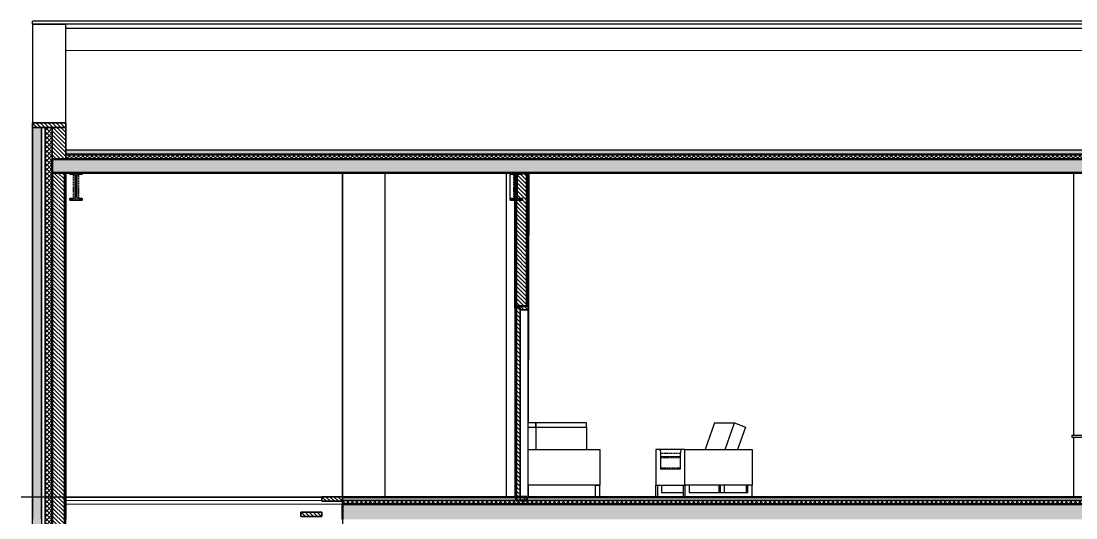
# Model space of a CAD drawing. Header units: millimetres. Extents: x 0 to 18896, y 0 to 22137.
# Drawn here: x 0 to 11812, y 16574 to 22137 of the extents above; entities that cross this region are included whole.
import ezdxf

# ---------------------------------------------------------------- set-up
doc = ezdxf.new("R2010")
doc.units = ezdxf.units.MM
doc.linetypes.add('DASHED', pattern=[19.05, 12.7, -6.35])
for name, color, linetype in [('Background_0', 7, 'Continuous'), ('Background_Back bricks', 7, 'Continuous'), ('Background_DOOR_FRAME', 253, 'Continuous'), ('Background_DOOR_PANEL', 255, 'Continuous'), ('Boundary_0', 7, 'Continuous'), ('Boundary_Air', 7, 'Continuous'), ('Boundary_Back bricks', 7, 'Continuous'), ('Boundary_Bitumen_ SBS Modified_ Asphalt', 7, 'Continuous'), ('Boundary_DOOR_FRAME', 253, 'Continuous'), ('Boundary_DOOR_PANEL', 255, 'Continuous'), ('Boundary_Floor_ Ceramic Tiles', 7, 'Continuous'), ('Boundary_Gravel', 7, 'Continuous'), ('Boundary_Gypsum Board', 54, 'Continuous'), ('Boundary_Insulation_ Extruded Polystyrene', 42, 'Continuous'), ('Boundary_Insulation_ Polyurethane Foam', 42, 'Continuous'), ('Boundary_Plaster_ Cement', 165, 'Continuous'), ('Boundary_Screed', 7, 'Continuous'), ('Fill_0', 7, 'Continuous'), ('Fill_Back bricks', 7, 'Continuous'), ('Fill_Bitumen_ SBS Modified_ Asphalt', 251, 'Continuous'), ('Fill_Concrete_ Beam and Pot Floor', 85, 'Continuous'), ('Fill_Concrete_ Reinforced', 85, 'Continuous'), ('Fill_DOOR_FRAME', 253, 'Continuous'), ('Fill_DOOR_PANEL', 255, 'Continuous'), ('Fill_Floor_ Ceramic Tiles', 251, 'Continuous'), ('Fill_Gravel', 251, 'Continuous'), ('Fill_Gypsum Board', 251, 'Continuous'), ('Fill_Insulation_ Extruded Polystyrene', 42, 'Continuous'), ('Fill_Insulation_ Polyurethane Foam', 42, 'Continuous'), ('Fill_Plaster_ Cement', 253, 'Continuous'), ('Fill_Screed', 251, 'Continuous'), ('Fill_Supporting Wall_ Brick', 11, 'Continuous')]:
    doc.layers.add(name, color=color, linetype=linetype)
for name, color, linetype, lineweight in [('Background_Air', 7, 'Continuous', 9), ('Background_Bitumen_ SBS Modified_ Asphalt', 7, 'Continuous', 9), ('Background_Concrete_ Beam and Pot Floor', 7, 'Continuous', 9), ('Background_Concrete_ Reinforced', 7, 'Continuous', 9), ('Background_Floor_ Ceramic Tiles', 7, 'Continuous', 9), ('Background_Gravel', 7, 'Continuous', 9), ('Background_Gypsum Board', 7, 'Continuous', 9), ('Background_Insulation_ Extruded Polystyrene', 7, 'Continuous', 9), ('Background_Insulation_ Polyurethane Foam', 7, 'Continuous', 9), ('Background_Plaster_ Cement', 7, 'Continuous', 9), ('Background_Screed', 7, 'Continuous', 9), ('Background_Supporting Wall_ Brick', 7, 'Continuous', 9), ('Boundary_Concrete_ Beam and Pot Floor', 99, 'Continuous', 50), ('Boundary_Concrete_ Reinforced', 99, 'Continuous', 50), ('Boundary_Supporting Wall_ Brick', 14, 'Continuous', 50)]:
    doc.layers.add(name, color=color, linetype=linetype, lineweight=lineweight)
for name, color, linetype, true_color in [('Background_DETAIL_OBJECTS', 7, 'Continuous', 0xdfdfdf), ('Boundary_DETAIL_OBJECTS', 7, 'Continuous', 0xdfdfdf), ('Fill_DETAIL_OBJECTS', 7, 'Continuous', 0xdfdfdf)]:
    doc.layers.add(name, color=color, linetype=linetype, true_color=true_color)
doc.layers.add('BIM_ROOM_LINES', color=7, linetype='Continuous', plot=False)
pattern_1 = [(45, (-21562.4, -14674.708), (-22.45064, 22.45064), [])]
pattern_2 = [(45, (-21562.4, -14674.71), (-25.144717, 25.144717), []), (135, (-21562.4, -14674.71), (-25.144717, -25.144717), [])]
pattern_3 = [(45, (-21562.4, -14674.71), (-67.35192, 67.35192), []), (45, (-21539.95, -14674.71), (-67.35192, 67.35192), []), (45, (-21517.5, -14674.71), (-67.35192, 67.35192), []), (45, (-21495.05, -14674.71), (-67.35192, 67.35192), [])]

# ---------------------------------------------------------------- blocks, each defined once
blk = doc.blocks.new('Section Plane (1)__section__MainBuilding.dwg__param__0%7Cnone', base_point=(21562, -14675))
at = {"layer": 'Fill_0', "extrusion": (-8.76684e-28, 8.46145e-30, -1)}
h = blk.add_hatch(dxfattribs=at)
h.set_pattern_fill('ANSI31', color=256, scale=10, style=0)
h.set_pattern_definition(pattern_1)
edge = h.paths.add_edge_path()
edge.add_line((-3519, 1665), (-3519, 1648))
edge.add_line((-3519, 1648), (-3380, 1648))
edge.add_line((-3380, 1648), (-3380, 1665))
edge.add_line((-3380, 1665), (-3421, 1665))
edge.add_spline(control_points=[(-3421, 1665), (-3441, 1665), (-3441, 1685)], knot_values=[0, 0, 0, 1.570796, 1.570796, 1.570796], weights=[1, 0.707107, 1], degree=2, periodic=0)
edge.add_line((-3441, 1685), (-3441, 1917))
edge.add_spline(control_points=[(-3441, 1917), (-3441, 1937), (-3421, 1937)], knot_values=[-1.570796, -1.570796, -1.570796, 0, 0, 0], weights=[1, 0.707107, 1], degree=2, periodic=0)
edge.add_line((-3421, 1937), (-3380, 1937))
edge.add_line((-3380, 1937), (-3380, 1954))
edge.add_line((-3380, 1954), (-3519, 1954))
edge.add_line((-3519, 1954), (-3519, 1937))
edge.add_line((-3519, 1937), (-3478, 1937))
edge.add_spline(control_points=[(-3478, 1937), (-3458, 1937), (-3458, 1917)], knot_values=[0, 0, 0, 1.570796, 1.570796, 1.570796], weights=[1, 0.707107, 1], degree=2, periodic=0)
edge.add_line((-3458, 1917), (-3458, 1685))
edge.add_spline(control_points=[(-3458, 1685), (-3458, 1665), (-3478, 1665)], knot_values=[-1.570796, -1.570796, -1.570796, 0, 0, 0], weights=[1, 0.707107, 1], degree=2, periodic=0)
edge.add_line((-3478, 1665), (-3519, 1665))
at = {"layer": 'Fill_0', "extrusion": (-5.76072e-28, 2.20734e-31, -1)}
h = blk.add_hatch(dxfattribs=at)
h.set_pattern_fill('ANSI31', color=256, scale=10, style=0)
h.set_pattern_definition(pattern_1)
edge = h.paths.add_edge_path()
edge.add_line((-8449, 1665), (-8449, 1648))
edge.add_line((-8449, 1648), (-8310, 1648))
edge.add_line((-8310, 1648), (-8310, 1665))
edge.add_line((-8310, 1665), (-8351, 1665))
edge.add_spline(control_points=[(-8351, 1665), (-8371, 1665), (-8371, 1685)], knot_values=[0, 0, 0, 1.570796, 1.570796, 1.570796], weights=[1, 0.707107, 1], degree=2, periodic=0)
edge.add_line((-8371, 1685), (-8371, 1917))
edge.add_spline(control_points=[(-8371, 1917), (-8371, 1937), (-8351, 1937)], knot_values=[-1.570796, -1.570796, -1.570796, 0, 0, 0], weights=[1, 0.707107, 1], degree=2, periodic=0)
edge.add_line((-8351, 1937), (-8310, 1937))
edge.add_line((-8310, 1937), (-8310, 1954))
edge.add_line((-8310, 1954), (-8449, 1954))
edge.add_line((-8449, 1954), (-8449, 1937))
edge.add_line((-8449, 1937), (-8408, 1937))
edge.add_spline(control_points=[(-8408, 1937), (-8388, 1937), (-8388, 1917)], knot_values=[0, 0, 0, 1.570796, 1.570796, 1.570796], weights=[1, 0.707107, 1], degree=2, periodic=0)
edge.add_line((-8388, 1917), (-8388, 1685))
edge.add_spline(control_points=[(-8388, 1685), (-8388, 1665), (-8408, 1665)], knot_values=[-1.570796, -1.570796, -1.570796, 0, 0, 0], weights=[1, 0.707107, 1], degree=2, periodic=0)
edge.add_line((-8408, 1665), (-8449, 1665))
at = {"layer": 'Fill_0', "extrusion": (0, 0, -1)}
h = blk.add_hatch(dxfattribs=at)
h.set_pattern_fill('ANSI31', color=256, scale=10, style=0)
h.set_pattern_definition(pattern_1)
h.paths.add_polyline_path([(-6434, -1725), (-6201, -1725), (-6201, -1675), (-6434, -1675)])
h = blk.add_hatch(dxfattribs=at)
h.set_pattern_fill('ANSI31', color=256, scale=10, style=0)
h.set_pattern_definition(pattern_1)
h.paths.add_polyline_path([(-6201, -1896), (-5968, -1896), (-5968, -1846), (-6201, -1846)])
at = {"layer": 'Fill_Back bricks', "extrusion": (1.24238e-14, -2.33145e-17, -1)}
h = blk.add_hatch(dxfattribs=at)
h.set_pattern_fill('ANSI36', color=256, scale=10, style=0)
h.set_pattern_definition([(45, (-21562.4, -14674.708), (16.83798, 61.73926), [79.375, -15.875, 0, -15.875])])
h.paths.add_polyline_path([(-3052, -14755), (-3052, -14925), (-2962, -14925), (-2962, 2462), (-3062, 2462), (-3062, -14755)])
at = {"layer": 'Fill_Bitumen_ SBS Modified_ Asphalt', "extrusion": (-1.38781e-43, 3.12431e-26, -1)}
blk.add_hatch(color=256, dxfattribs=at).paths.add_polyline_path([(-3334, 2161), (-21230, 2161), (-21230, 2156), (-3334, 2156)])
at = {"layer": 'Fill_Concrete_ Beam and Pot Floor', "extrusion": (2.75822e-32, -3.27268e-29, -1)}
h = blk.add_hatch(dxfattribs=at)
h.set_pattern_fill('CONCRETE2', color=256, scale=10, angle=15, style=0)
h.set_pattern_definition([(65, (-21562.4, -14674.71), (-66.7929, 140.34015), [15.24, -167.64]), (10, (-21562.4, -14674.71), (77.2884, 165.7456), [12.192, -134.112]), (115.45144, (-21550.4, -14672.59), (-144.0813, -25.4054), [12.952, -142.4721]), (61.1842, (-21572.92, -14635.45), (-85.958, 216.711), [22.86, -251.46]), (6.1842, (-21572.92, -14635.45), (132.221, 240.352), [18.288, -201.168]), (111.6356, (-21554.74, -14633.48), (-218.179, -23.641), [19.428, -213.7081]), (36, (-21550.66, -14640.01), (9.6199, 155.1261), [15.24, -167.64]), (341, (-21550.66, -14640.01), (147.953, 107.4942), [12.192, -134.112]), (86.45144, (-21539.13, -14643.98), (-138.33315, 47.6319), [12.952, -142.4721]), (52.5, (-21562.4, -14674.71), (-15.12087, 65.97863), [0, -132.4864, 0, -136.144, 0, -134.62]), (22.5, (-21562.4, -14674.71), (30.89136, 91.24896), [0, -77.6224, 0, -129.4384, 0, -51.308]), (342.5, (-21606.17, -14686.436), (105.96281, 23.64782), [0, -50.8, 0, -158.496, 0, -210.312]), (332.5, (-21625.8, -14691.7), (109.2008, 50.31916), [0, -66.04, 0, -105.2576, 0, -149.352])])
h.paths.add_polyline_path([(-21382, 1955), (-3182, 1955), (-3182, 2106), (-3334, 2106), (-21230, 2106), (-21382, 2106)])
at = {"layer": 'Fill_Concrete_ Reinforced', "extrusion": (4.08328e-31, -1.88221e-28, -1)}
h = blk.add_hatch(dxfattribs=at)
h.set_pattern_fill('CONCRETE1', color=256, scale=10, angle=15, style=0)
h.set_pattern_definition([(15, (-21562.4, -14674.7), (143.684, 248.8682), [25.4, -177.8]), (105, (-21562.4, -14674.7), (-248.8682, 143.684), [25.4, -177.8]), (150, (-21537.87, -14668.13), (-196.2761, -52.592), [35.921, -251.4472]), (15, (-21567.45, -14557.73), (143.684, 248.8682), [25.4, -177.8]), (60, (-21551.9, -14566.71), (-52.592, 196.2761), [17.9605, -269.4077]), (150, (-21551.9, -14566.71), (-196.2761, -52.592), [17.9605, -269.4077]), (15, (-21507, -14488.94), (143.684, 248.8682), [35.921, -167.279]), (60, (-21507, -14488.94), (-52.592, 196.2761), [25.4, -261.9682]), (150, (-21472.3, -14479.64), (-196.2761, -52.592), [25.4, -261.9682]), (105, (-21440.6, -14589.48), (-248.8682, 143.684), [25.4, -177.8]), (60, (-21440.61, -14589.48), (-52.592, 196.2761), [17.9605, -269.4077]), (150, (-21431.63, -14573.93), (-196.2761, -52.592), [17.9605, -269.4077]), (15, (-21551.01, -14619.07), (143.684, 248.8682), [12.7, -170.18]), (15, (-21416.95, -14530.55), (143.684, 248.8682), [12.7, -170.18]), (105, (-21484.86, -14522.45), (-248.8682, 143.684), [12.7, -170.18]), (150, (-21430.75, -14626.28), (-196.2761, -52.592), [17.9605, -269.4077]), (150, (-21552.77, -14514.35), (-196.2761, -52.592), [17.9605, -269.4077]), (60, (-21487.65, -14585.65), (-52.592, 196.2761), [17.9605, -269.4077]), (105, (-21501.5, -14632.1), (-248.8682, 143.684), [3.175, -200.025]), (105, (-21514.5, -14546.83), (-248.8682, 143.684), [3.175, -200.025]), (105, (-21431.53, -14488.44), (-248.8682, 143.684), [3.175, -200.025]), (105, (-21400.52, -14591.89), (-248.8682, 143.684), [3.175, -200.025])])
h.paths.add_polyline_path([(-21382, -1925), (-6434, -1925), (-6434, -1755), (-21242, -1755), (-21382, -1755)])
at = {"layer": 'Fill_DETAIL_OBJECTS', "extrusion": (-1.75643e-29, 2.41981e-27, -1)}
h = blk.add_hatch(dxfattribs=at)
h.set_pattern_fill('ANSI31', color=256, scale=10, style=0)
h.set_pattern_definition(pattern_1)
h.paths.add_polyline_path([(-2962, 2513), (-3334, 2513), (-3334, 2462), (-2962, 2462)])
at = {"layer": 'Fill_DETAIL_OBJECTS', "extrusion": (-4.37512e-29, 5.40788e-30, -1)}
h = blk.add_hatch(dxfattribs=at)
h.set_pattern_fill('ANSI31', color=256, scale=10, style=0)
h.set_pattern_definition(pattern_1)
h.paths.add_polyline_path([(-3334, 2106), (-3182, 2106), (-3182, 2462), (-3334, 2462)])
at = {"layer": 'Fill_DOOR_FRAME', "extrusion": (-8.76812e-28, -1.26865e-26, -1)}
h = blk.add_hatch(dxfattribs=at)
h.set_pattern_fill('ANSI31', color=256, scale=10, style=0)
h.set_pattern_definition(pattern_1)
h.paths.add_polyline_path([(-8422, 440), (-8362, 440), (-8362, 460), (-8512, 460), (-8512, 420), (-8422, 420)])
at = {"layer": 'Fill_DOOR_PANEL', "extrusion": (-7.49308e-47, 5.51995e-32, -1)}
h = blk.add_hatch(dxfattribs=at)
h.set_pattern_fill('ANSI31', color=256, scale=10, style=0)
h.set_pattern_definition(pattern_1)
h.paths.add_polyline_path([(-8422, -1675), (-8382, -1675), (-8382, 440), (-8422, 440)])
at = {"layer": 'Fill_Floor_ Ceramic Tiles', "extrusion": (-3.37819e-32, -4.48506e-26, -1)}
h = blk.add_hatch(dxfattribs=at)
h.set_pattern_fill('_USER', color=256, scale=30, angle=90, style=0, pattern_type=0)
h.set_pattern_definition([(90, (-21562.4, -14674.708), (-30, -1e-13), [])])
h.paths.add_polyline_path([(-6434, -1675), (-21242, -1675), (-21242, -1683), (-6434, -1683)])
at = {"layer": 'Fill_Gravel', "extrusion": (1.12379e-45, -1.53152e-29, -1)}
h = blk.add_hatch(dxfattribs=at)
h.set_pattern_fill('GRAVEL1', color=256, scale=5, angle=15, style=0)
h.set_pattern_definition([(243.012788, (-21523.102, -14571.0036), (-485.8231684, -968.7496318), [12.10826, -1198.7179]), (199.96974, (-21528.5963, -14581.7933), (1019.90617833, 366.4578931), [20.7781, -2057.03323]), (147.4551956, (-21548.1251, -14588.8895), (3597.146371785, -2297.267502915), [14.65815, -5718.56084]), (84.5074052, (-21560.4815, -14581.0041), (836.005049055, 8702.91879532), [7.6695, -9504.27038]), (21.009006, (-21559.7474, -14573.37), (-846.0395296, -319.870465), [17.204, -1702.2436]), (0.96376, (-21543.687, -14567.202), (86.933324, 23.293714), [18.5647, -352.5148]), (296.1888, (-21525.125, -14566.8897), (-3481.125923316, 7080.27275647), [4.58454, -8344.098]), (282.273689, (-21576.2057, -14619.7074), (23.29371406, -86.9333244), [18.92142, -1873.22023]), (307.9321, (-21572.1834, -14638.1964), (-1138.04716205, 1465.3834505), [18.56926, -2522.2377]), (12.273689, (-21560.7683, -14652.8427), (86.9333244, 23.29371406), [18.88605, -1873.2556]), (52.746805, (-21542.314, -14648.8279), (-1516.53999705, -1990.32822353), [25.0561, -3503.35715]), (87.1597957, (-21527.1465, -14628.884), (130.175925636, 2643.77650878), [23.5493, -8201.97805]), (136.373005, (-21525.9797, -14605.3636), (1752.82196449, -1673.35446359), [19.02385, -4302.85074]), (190.23636, (-21539.75, -14592.238), (-86.9333244, -23.293714), [21.69808, -1062.04544]), (237.43623, (-21561.1282, -14596.0985), (1510.29846517, 2361.35523505), [28.01276, -4240.1133]), (218.19859, (-21525.46, -14586.543), (388.0791937, 290.335219), [6.8542, -678.56538]), (306.974508, (-21530.8466, -14590.782), (-290.33521903, 388.07919371), [9.68867, -5522.2007]), (45.8720834, (-21525.0192, -14598.5223), (-6351.926088764, -6547.085990186), [15.73557, -9631.0722]), (176.56505, (-21514.063, -14587.228), (-86.933324, -23.293714), [11.41742, -273.18757]), (318.5180086, (-21522.9434, -14606.3676), (-5983.467734318, 5291.674014183), [12.9468, -8299.27312]), (8.157227, (-21513.244, -14614.9434), (1524.45394234, 222.1264903), [22.71258, -2243.42952]), (75.945396, (-21490.761, -14611.721), (40.3458962, 197.1603628), [9.26607, -917.34065]), (105, (-21488.51, -14602.73), (-86.93332, -23.2937), [5.4, -84.6]), (153.814075, (-21489.909, -14597.516), (-748.295555, 358.5439478), [9.56713, -947.146]), (186.469234, (-21498.494, -14593.294), (-631.8269846, -76.12267405), [18.20137, -1801.93598]), (240, (-21516.58, -14595.345), (23.29371, -86.93332), [12.72792, -114.5513]), (135.323607, (-21522.8309, -14651.9931), (888.05783927, -880.14389398), [12.49852, -5513.5308]), (63.012788, (-21531.7184, -14643.2054), (485.8231684, 968.7496318), [24.2319, -1186.59426]), (15, (-21520.72, -14621.61), (-23.2937, 86.93332), [23.4, -66.6]), (340.348684, (-21498.1195, -14615.5558), (5666.49397438, -2022.31205265), [14.22656, -7425.35004]), (269.054604, (-21484.722, -14620.34), (6.241532, -371.0270115), [13.1157, -642.0942]), (222.645975, (-21484.938, -14633.454), (150.5729347, 133.5207525), [21.33586, -2112.25266]), (190.426079, (-21500.6316, -14647.9083), (-1153.4269308, -215.8849584), [22.5719, -2234.61663]), (81.885792, (-21494.592, -14656.5393), (1034.83782527, 7265.398177346), [13.69115, -8010.45366]), (32.354025, (-21492.6595, -14642.985), (-1036.9583605, -650.5515802), [15.1133, -1493.56163]), (354.443955, (-21479.892, -14634.897), (284.093687, -17.052182), [15.3792, -753.58113]), (309.863697, (-21464.5855, -14636.3863), (-824.41822897, 990.3709324), [12.85183, -4054.11264]), (265.3879063, (-21456.348, -14646.251), (-559.825307193, -6951.76924426), [13.4178, -8298.8021]), (211.38954, (-21457.427, -14659.6254), (561.9458424, 336.9226471), [15.94804, -1578.85602]), (178.61046, (-21471.041, -14667.932), (-655.1206987, 10.8106503), [15.9742, -1578.82986]), (128.114208, (-21487.0104, -14667.5446), (4528.894934155, -5774.600477556), [13.69173, -8010.45308])])
h.paths.add_polyline_path([(-3334, 2211), (-21230, 2211), (-21230, 2161), (-3334, 2161)])
at = {"layer": 'Fill_Gypsum Board', "extrusion": (-2.31913e-46, -1.23008e-31, -1)}
h = blk.add_hatch(dxfattribs=at)
h.set_pattern_fill('ANSI34', color=256, scale=5, style=0)
h.set_pattern_definition(pattern_3)
h.paths.add_polyline_path([(-3334, 1955), (-3334, -1925), (-3322, -1925), (-3322, 1955)])
at = {"layer": 'Fill_Insulation_ Extruded Polystyrene', "extrusion": (-3.37819e-32, -3.28422e-27, -1)}
h = blk.add_hatch(dxfattribs=at)
h.set_pattern_fill('INSULATION', color=256, scale=10, style=0)
h.set_pattern_definition(pattern_2)
h.paths.add_polyline_path([(-6434, -1715), (-21242, -1715), (-21242, -1755), (-6434, -1755)])
at = {"layer": 'Fill_Insulation_ Polyurethane Foam', "extrusion": (-9.05406e-46, -5.3359e-31, -1)}
h = blk.add_hatch(dxfattribs=at)
h.set_pattern_fill('INSULATION', color=256, scale=10, style=0)
h.set_pattern_definition(pattern_2)
h.paths.add_polyline_path([(-3102, -14755), (-3102, 2462), (-3182, 2462), (-3182, -14755)])
at = {"layer": 'Fill_Insulation_ Polyurethane Foam', "extrusion": (1.23357e-32, -4.3189e-28, -1)}
h = blk.add_hatch(dxfattribs=at)
h.set_pattern_fill('INSULATION', color=256, scale=10, style=0)
h.set_pattern_definition(pattern_2)
h.paths.add_polyline_path([(-3334, 2156), (-21230, 2156), (-21230, 2106), (-3334, 2106)])
at = {"layer": 'Fill_Plaster_ Cement', "extrusion": (1.95934e-43, 4.63947e-30, -1)}
h = blk.add_hatch(dxfattribs=at)
h.set_pattern_fill('ANSI34', color=256, scale=5, style=0)
h.set_pattern_definition(pattern_3)
h.paths.add_polyline_path([(-8362, 460), (-8362, 1955), (-8377, 1955), (-8377, 460)])
at = {"layer": 'Fill_Plaster_ Cement', "extrusion": (-5.7314e-44, 1.10464e-30, -1)}
h = blk.add_hatch(dxfattribs=at)
h.set_pattern_fill('ANSI34', color=256, scale=5, style=0)
h.set_pattern_definition(pattern_3)
h.paths.add_polyline_path([(-8512, 1955), (-8512, 460), (-8497, 460), (-8497, 1955)])
at = {"layer": 'Fill_Screed', "extrusion": (-3.37819e-32, -2.71274e-27, -1)}
h = blk.add_hatch(dxfattribs=at)
h.set_pattern_fill('SCREED', color=256, scale=10, angle=15, style=0)
h.set_pattern_definition([(15, (-21562.4, -14674.71), (457.8203, 254.15265), [-63.5, 0, -190.5, 0]), (15, (-21564.04, -14668.57), (457.8203, 254.15265), [-25.4, 0, -88.9, 0, -45.72, 0, -190.5, 0]), (15, (-21565.69, -14662.44), (457.8203, 254.15265), [-12.7, 0, -63.5, 0, -63.5, 0, -139.7, 0, -45.72, 0]), (15, (-21567.33, -14656.31), (457.8203, 254.15265), [-45.72, 0, -203.2, 0]), (15, (-21568.97, -14650.17), (457.8203, 254.15265), [-152.4, 0, -152.4, 0]), (15, (-21570.62, -14644.04), (457.8203, 254.15265), [-215.9, 0]), (15, (-21572.26, -14637.91), (457.8203, 254.15265), [-63.5, 0, -279.4, 0]), (15, (-21573.9, -14631.77), (457.8203, 254.15265), [-88.9, 0, -50.8, 0]), (15, (-21575.55, -14625.64), (457.8203, 254.15265), [-127, 0]), (15, (-21578.84, -14613.37), (457.8203, 254.15265), [-17.78, 0, -190.5, 0, -114.3, 0]), (15, (-21580.48, -14607.24), (457.8203, 254.15265), [-25.4, 0, -2.54, 0, -63.5, 0]), (15, (-21582.12, -14601.1), (457.8203, 254.15265), [-12.7, 0, -165.1, 0, -190.5, 0]), (15, (-21583.77, -14594.97), (457.8203, 254.15265), [-127, 0]), (15, (-21585.41, -14588.84), (457.8203, 254.15265), [-63.5, 0, -266.7, 0]), (15, (-21588.7, -14576.57), (457.8203, 254.15265), [-304.8, 0]), (15, (-21590.34, -14570.44), (457.8203, 254.15265), [-63.5, 0, -5.08, 0, -88.9, 0]), (15, (-21591.98, -14564.3), (457.8203, 254.15265), [-17.78, 0, -127, 0, -50.8, 0, -88.9, 0, -101.6, 0]), (15, (-21593.63, -14558.17), (457.8203, 254.15265), [-38.1, 0, -50.8, 0, -127, 0, -5.08, 0, -63.5, 0]), (15, (-21595.27, -14552.04), (457.8203, 254.15265), [-127, 0])])
h.paths.add_polyline_path([(-6434, -1683), (-21242, -1683), (-21242, -1715), (-6434, -1715)])
at = {"layer": 'Fill_Supporting Wall_ Brick', "extrusion": (-4.139e-46, -5.3359e-31, -1)}
h = blk.add_hatch(dxfattribs=at)
h.set_pattern_fill('ANSI31', color=256, scale=10, style=0)
h.set_pattern_definition(pattern_1)
h.paths.add_polyline_path([(-3182, -14755), (-3182, 1955), (-3322, 1955), (-3322, -14755)])
at = {"layer": 'Fill_Supporting Wall_ Brick', "extrusion": (0, 0, -1)}
h = blk.add_hatch(dxfattribs=at)
h.set_pattern_fill('ANSI31', color=256, scale=10, style=0)
h.set_pattern_definition(pattern_1)
h.paths.add_polyline_path([(-8497, 1955), (-8497, 460), (-8377, 460), (-8377, 1955)])
at = {"layer": 'Fill_Supporting Wall_ Brick', "extrusion": (7.20118e-43, 1.15744e-28, -1)}
h = blk.add_hatch(dxfattribs=at)
h.set_pattern_fill('ANSI31', color=256, scale=10, style=0)
h.set_pattern_definition(pattern_1)
h.paths.add_polyline_path([(-8497, -1675), (-8497, -1715), (-8377, -1715), (-8377, -1675)])
at = {"linetype": 'DASHED'}
for p, q in [((3421, 1665), (3421, 1937)), ((3478, 1937), (3478, 1665)), ((8351, 1665), (8351, 1937)), ((9994, -1185), (10216, -1185)), ((9997, -1235), (9998, -1235)), ((9998, -1355), (9998, -1235)), ((9998, -1235), (10213, -1235)), ((10213, -1235), (10216, -1235)), ((10213, -1235), (10213, -1355)), ((9998, -1355), (9997, -1355)), ((10213, -1355), (9998, -1355)), ((10216, -1355), (10213, -1355))]:
    blk.add_line(p, q, dxfattribs=at)
blk.add_line((2834, -1675), (21730, -1675))
blk.add_line((2834, -1675), (21730, -1675))
at = {"linetype": 'DASHED', "extrusion": (0, 0, -1)}
for centre, start_param, end_param in [((10007, -1235), 4.712389, 5.497787), ((10007, -1235), 5.497787, 6.283185), ((10007, -1355), 3.926991, 4.712389), ((10007, -1355), 3.141593, 3.926991)]:
    blk.add_ellipse(centre, major_axis=(0, 10), ratio=0.939693, start_param=start_param, end_param=end_param, dxfattribs=at)
at = {"linetype": 'DASHED'}
for centre, major_axis, start_param, end_param in [((10222, -1235), (0, 10), 0.785398, 1.570796), ((10222, -1235), (0, 10), 0.689342, 0.785398), ((10222, -1355), (0, -10), 4.712389, 5.497787), ((10222, -1355), (0, -10), 5.497787, 5.593843)]:
    blk.add_ellipse(centre, major_axis=major_axis, ratio=0.939693, start_param=start_param, end_param=end_param, dxfattribs=at)
at = {"layer": 'Background_0'}
for p, q in [((3380, 1955), (3380, 1954)), ((3519, 1954), (3380, 1954)), ((3380, 1954), (3380, 1937)), ((3380, 1937), (3421, 1937)), ((3441, 1917), (3441, 1685)), ((3458, 1685), (3458, 1917)), ((3478, 1937), (3519, 1937)), ((3519, 1955), (3519, 1954)), ((3519, 1937), (3519, 1954)), ((8264, 1955), (8264, -1675)), ((8310, 1955), (8310, 1954)), ((8449, 1954), (8310, 1954)), ((8310, 1954), (8310, 1937)), ((8310, 1937), (8351, 1937)), ((8310, 1665), (8310, 1937)), ((8371, 1917), (8371, 1685)), ((8388, 1685), (8388, 1917)), ((8408, 1937), (8449, 1937)), ((8449, 1937), (8449, 1954)), ((8519, 1955), (8514, -847)), ((14623, -985), (14623, 1955)), ((3421, 1665), (3380, 1665)), ((3380, 1665), (3380, 1648)), ((3519, 1665), (3478, 1665)), ((3519, 1648), (3519, 1665)), ((8351, 1665), (8310, 1665)), ((8310, 1665), (8310, 1648)), ((8449, 1665), (8408, 1665)), ((8449, 1648), (8449, 1665)), ((3380, 1648), (3519, 1648)), ((8310, 1648), (8449, 1648)), ((8599, -847), (8512, -847)), ((8512, -896), (8599, -896)), ((8599, -847), (8599, -896)), ((9166, -847), (8599, -847)), ((8599, -896), (8599, -847)), ((8599, -896), (8599, -1145)), ((8599, -896), (9166, -896)), ((8599, -896), (8599, -1145)), ((9166, -896), (9166, -847)), ((9166, -896), (9166, -1145)), ((10599, -847), (10495, -1145)), ((10599, -847), (10822, -847)), ((10717, -1145), (10822, -847)), ((10822, -847), (10945, -896)), ((10945, -896), (10858, -1145)), ((14602, -985), (14799, -985)), ((14602, -985), (14602, -1005)), ((14602, -1005), (14786, -1005)), ((14623, -1675), (14623, -1005)), ((8512, -1145), (9316, -1145)), ((9316, -1145), (9316, -1545)), ((9980, -1145), (9943, -1145)), ((9943, -1145), (9943, -1545)), ((10230, -1145), (9980, -1145)), ((10268, -1145), (10230, -1145)), ((10268, -1145), (11019, -1145)), ((10268, -1545), (10268, -1145)), ((11019, -1145), (11019, -1545)), ((9994, -1185), (9994, -1365)), ((9997, -1355), (9997, -1235)), ((10216, -1225), (10007, -1225)), ((10216, -1185), (10216, -1365)), ((10216, -1365), (9994, -1365)), ((9316, -1545), (8512, -1545)), ((8513, -1545), (8513, -1675)), ((9266, -1675), (9266, -1545)), ((9266, -1545), (9316, -1545)), ((9316, -1675), (9316, -1545)), ((9943, -1545), (10268, -1545)), ((9943, -1545), (9960, -1545)), ((9943, -1675), (9943, -1545)), ((9960, -1545), (9960, -1675)), ((10007, -1545), (10007, -1625)), ((10007, -1625), (10251, -1625)), ((10251, -1545), (10268, -1545)), ((10251, -1675), (10251, -1545)), ((11019, -1545), (10268, -1545)), ((10268, -1545), (10268, -1675)), ((10315, -1545), (10268, -1545)), ((10315, -1545), (10315, -1625)), ((10315, -1625), (10973, -1625)), ((10648, -1545), (10648, -1625)), ((10665, -1625), (10665, -1545)), ((10712, -1625), (10712, -1545)), ((10955, -1545), (10955, -1625)), ((10973, -1625), (10973, -1545)), ((11019, -1545), (10973, -1545)), ((11019, -1675), (11019, -1545)), ((6201, -1675), (6201, -1725)), ((6434, -1675), (6201, -1675)), ((6201, -1725), (6434, -1725)), ((6434, -1725), (6434, -1675)), ((5968, -1846), (5968, -1896)), ((6201, -1846), (5968, -1846)), ((6201, -1896), (6201, -1846)), ((5968, -1896), (6201, -1896))]:
    blk.add_line(p, q, dxfattribs=at)
for centre, start, end in [((10007, -1235), 90.0001, 180.0006), ((10007, -1355), 180.0006, 269.9999)]:
    blk.add_arc(centre, 10, start, end, dxfattribs=at)
at = {"layer": 'Background_0', "extrusion": (0, 0, -1)}
for centre, major_axis, start_param, end_param in [((3421, 1917), (0, -20), 3.141593, 3.926991), ((3421, 1917), (0, -20), 3.926991, 4.712389), ((3478, 1917), (0, -20), 1.570796, 2.356194), ((3478, 1917), (0, -20), 2.356194, 3.141593), ((8351, 1917), (0, -20), 3.141593, 3.926991), ((8351, 1917), (0, -20), 3.926991, 4.712389), ((8408, 1917), (0, -20), 1.570796, 2.356194), ((8408, 1917), (0, -20), 2.356194, 3.141593), ((3421, 1685), (0, 20), 2.356194, 3.141593), ((3421, 1685), (0, 20), 1.570796, 2.356194), ((3478, 1685), (0, 20), 3.926991, 4.712389), ((3478, 1685), (0, 20), 3.141593, 3.926991), ((8351, 1685), (0, 20), 2.356194, 3.141593), ((8351, 1685), (0, 20), 1.570796, 2.356194), ((8408, 1685), (0, 20), 3.926991, 4.712389), ((8408, 1685), (0, 20), 3.141593, 3.926991)]:
    blk.add_ellipse(centre, major_axis=major_axis, ratio=0.996104, start_param=start_param, end_param=end_param, dxfattribs=at)
at = {"layer": 'Background_0', "extrusion": (0, 1.60777e-14, -1)}
for start_param, end_param in [(0, 0.785398), (0.785398, 1.570796)]:
    blk.add_ellipse((9980, -1185), major_axis=(0, 40), ratio=0.34202, start_param=start_param, end_param=end_param, dxfattribs=at)
at = {"layer": 'Background_0'}
for start_param, end_param in [(3.926991, 4.712389), (3.141593, 3.926991)]:
    blk.add_ellipse((10230, -1185), major_axis=(0, -40), ratio=0.34202, start_param=start_param, end_param=end_param, dxfattribs=at)
at = {"layer": 'Background_Air'}
for p, q in [((3102, 2462), (3062, 2462)), ((3062, 2462), (3062, -1925)), ((3102, -1925), (3102, 2462))]:
    blk.add_line(p, q, dxfattribs=at)
at = {"layer": 'Background_Back bricks'}
for p, q in [((3062, 2462), (2962, 2462)), ((2962, 2462), (2962, -1925)), ((3062, -1925), (3062, 2462))]:
    blk.add_line(p, q, dxfattribs=at)
at = {"layer": 'Background_Bitumen_ SBS Modified_ Asphalt'}
for p, q in [((21230, 2161), (3334, 2161)), ((3334, 2161), (3334, 2156)), ((3334, 2156), (21230, 2156))]:
    blk.add_line(p, q, dxfattribs=at)
at = {"layer": 'Background_Concrete_ Beam and Pot Floor'}
for p, q in [((3182, 2106), (3182, 1955)), ((3334, 2106), (3182, 2106)), ((21230, 2106), (3334, 2106)), ((3182, 1955), (21382, 1955))]:
    blk.add_line(p, q, dxfattribs=at)
at = {"layer": 'Background_Concrete_ Reinforced'}
for p, q in [((6434, -1755), (3334, -1755)), ((6434, -1755), (6434, -1925)), ((21242, -1755), (6434, -1755))]:
    blk.add_line(p, q, dxfattribs=at)
at = {"layer": 'Background_DETAIL_OBJECTS'}
for p, q in [((21562, 3652), (2962, 3652)), ((2962, 3619), (2962, 3652)), ((2962, 3619), (3334, 3619)), ((2962, 3619), (2962, 2513)), ((3334, 3619), (2962, 3619)), ((3334, 3623), (3334, 3619)), ((3334, 3623), (21230, 3623)), ((3334, 2513), (3334, 3619)), ((3334, 3573), (21230, 3573)), ((3334, 3573), (21230, 3573)), ((3334, 2513), (2962, 2513)), ((2962, 2513), (2962, 2462)), ((3334, 2462), (3334, 2513)), ((2962, 2462), (3334, 2462)), ((3182, 2462), (3182, 2106)), ((3334, 2462), (3182, 2462)), ((3334, 2106), (3334, 2462)), ((3182, 2106), (3334, 2106))]:
    blk.add_line(p, q, dxfattribs=at)
at = {"layer": 'Background_DOOR_FRAME'}
for p, q in [((8362, 460), (8362, 440)), ((8512, 460), (8362, 460)), ((8362, 440), (8422, 440)), ((8422, 440), (8422, 420)), ((8422, 420), (8512, 420)), ((8512, 420), (8512, 460))]:
    blk.add_line(p, q, dxfattribs=at)
at = {"layer": 'Background_DOOR_PANEL'}
for p, q in [((8382, 440), (8382, -1675)), ((8422, 440), (8382, 440)), ((8422, -1675), (8422, 440)), ((8382, -1675), (8422, -1675))]:
    blk.add_line(p, q, dxfattribs=at)
at = {"layer": 'Background_Floor_ Ceramic Tiles'}
for p, q in [((3334, -1675), (6201, -1675)), ((3334, -1683), (6201, -1683)), ((21242, -1675), (6434, -1675)), ((6434, -1675), (6434, -1683)), ((6434, -1683), (21242, -1683))]:
    blk.add_line(p, q, dxfattribs=at)
at = {"layer": 'Background_Gravel'}
for p, q in [((3334, 3322), (21230, 3322)), ((21230, 2211), (3334, 2211)), ((3334, 2211), (3334, 2161)), ((3334, 2161), (21230, 2161))]:
    blk.add_line(p, q, dxfattribs=at)
at = {"layer": 'Background_Gypsum Board'}
for p, q in [((3334, 1955), (3322, 1955)), ((3322, 1955), (3322, -1925)), ((3334, -1925), (3334, 1955))]:
    blk.add_line(p, q, dxfattribs=at)
at = {"layer": 'Background_Insulation_ Extruded Polystyrene'}
for p, q in [((6201, -1715), (3334, -1715)), ((3334, -1755), (6434, -1755)), ((21242, -1715), (6434, -1715)), ((6434, -1715), (6434, -1755)), ((6434, -1755), (21242, -1755))]:
    blk.add_line(p, q, dxfattribs=at)
at = {"layer": 'Background_Insulation_ Polyurethane Foam'}
for p, q in [((3182, 2462), (3102, 2462)), ((3102, 2462), (3102, -1925)), ((3182, 1955), (3182, 2462)), ((21230, 2156), (3334, 2156)), ((3334, 2156), (3334, 2106)), ((3334, 2106), (21230, 2106)), ((3182, -1925), (3182, 1955))]:
    blk.add_line(p, q, dxfattribs=at)
at = {"layer": 'Background_Plaster_ Cement'}
for p, q in [((6912, 1955), (6912, -1675)), ((6912, -1675), (6912, 1955)), ((8377, 1955), (8362, 1955)), ((8362, 1955), (8362, 460)), ((8377, 460), (8377, 1955)), ((8512, 1955), (8497, 1955)), ((8497, 1955), (8497, 460)), ((8512, 460), (8512, 1955)), ((8362, 460), (8377, 460)), ((8497, 460), (8512, 460)), ((6201, -1675), (3334, -1675))]:
    blk.add_line(p, q, dxfattribs=at)
at = {"layer": 'Background_Screed'}
for p, q in [((6201, -1683), (3334, -1683)), ((3334, -1715), (6201, -1715)), ((21242, -1683), (6434, -1683)), ((6434, -1683), (6434, -1715)), ((6434, -1715), (21242, -1715))]:
    blk.add_line(p, q, dxfattribs=at)
at = {"layer": 'Background_Supporting Wall_ Brick'}
for p, q in [((3322, 1955), (3182, 1955)), ((3182, 1955), (3182, -1925)), ((3322, -1925), (3322, 1955)), ((8377, 1955), (8377, 460)), ((8497, 1955), (8377, 1955)), ((8497, 460), (8497, 1955)), ((8377, 460), (8497, 460)), ((8497, -1675), (8377, -1675)), ((8377, -1675), (8377, -1715)), ((8377, -1715), (8497, -1715)), ((8497, -1715), (8497, -1675))]:
    blk.add_line(p, q, dxfattribs=at)
at = {"layer": 'BIM_ROOM_LINES'}
for p, q in [((3334, 1955), (6434, 1955)), ((3334, -14675), (3334, 1955)), ((6434, 1955), (8362, 1955)), ((6434, -1675), (6434, 1955)), ((6434, 1955), (6434, -11675)), ((6912, -1675), (6912, 1955)), ((8362, 1955), (8362, -1675)), ((8512, 1955), (21230, 1955)), ((8512, -1675), (8512, 1955)), ((8362, -1675), (6434, -1675)), ((21230, -1675), (8512, -1675))]:
    blk.add_line(p, q, dxfattribs=at)
at = {"layer": 'Boundary_0', "extrusion": (0, 1, 0)}
for p, q in [((3380, 1937), (3380, 1954)), ((3380, 1954), (3519, 1954)), ((3421, 1937), (3380, 1937)), ((3441, 1685), (3441, 1917)), ((3458, 1917), (3458, 1685)), ((3519, 1937), (3478, 1937)), ((3519, 1954), (3519, 1937)), ((8310, 1937), (8310, 1954)), ((8310, 1954), (8449, 1954)), ((8351, 1937), (8310, 1937)), ((8371, 1685), (8371, 1917)), ((8388, 1917), (8388, 1685)), ((8449, 1937), (8408, 1937)), ((8449, 1954), (8449, 1937)), ((3380, 1648), (3380, 1665)), ((3380, 1665), (3421, 1665)), ((3478, 1665), (3519, 1665)), ((3519, 1665), (3519, 1648)), ((8310, 1648), (8310, 1665)), ((8310, 1665), (8351, 1665)), ((8408, 1665), (8449, 1665)), ((8449, 1665), (8449, 1648)), ((3519, 1648), (3380, 1648)), ((8449, 1648), (8310, 1648)), ((6201, -1725), (6201, -1675)), ((6201, -1675), (6434, -1675)), ((6434, -1725), (6201, -1725)), ((6434, -1675), (6434, -1725)), ((5968, -1896), (5968, -1846)), ((5968, -1846), (6201, -1846)), ((6201, -1846), (6201, -1896)), ((6201, -1896), (5968, -1896))]:
    blk.add_line(p, q, dxfattribs=at)
at = {"layer": 'Boundary_0'}
for centre, major_axis, start_param, end_param in [((3421, 1917), (0, 20), -1.570796, 0), ((3478, 1917), (0, 20), 0, 1.570796), ((8351, 1917), (0, 20), -1.570796, 0), ((8408, 1917), (0, 20), 0, 1.570796), ((3421, 1685), (0, -20), 0, 1.570796), ((3478, 1685), (0, -20), -1.570796, 0), ((8351, 1685), (0, -20), 0, 1.570796), ((8408, 1685), (0, -20), -1.570796, 0)]:
    blk.add_ellipse(centre, major_axis=major_axis, ratio=0.996104, start_param=start_param, end_param=end_param, dxfattribs=at)
at = {"layer": 'Boundary_Air', "extrusion": (0, 1, 0)}
for p, q in [((3062, -1925), (3062, 2462)), ((3062, 2462), (3102, 2462)), ((3102, 2462), (3102, -1925))]:
    blk.add_line(p, q, dxfattribs=at)
at = {"layer": 'Boundary_Back bricks', "extrusion": (0, 1, 0)}
for p, q in [((2962, -14925), (2962, 2462)), ((2962, 2462), (3062, 2462)), ((3062, 2462), (3062, -14755))]:
    blk.add_line(p, q, dxfattribs=at)
at = {"layer": 'Boundary_Bitumen_ SBS Modified_ Asphalt', "extrusion": (0, 1, 0)}
for p, q in [((3334, 2161), (21230, 2161)), ((3334, 2156), (3334, 2161)), ((21230, 2156), (3334, 2156))]:
    blk.add_line(p, q, dxfattribs=at)
at = {"layer": 'Boundary_Concrete_ Beam and Pot Floor', "extrusion": (0, 1, 0)}
for p, q in [((3182, 1955), (3182, 2106)), ((3182, 2106), (3334, 2106)), ((3334, 2106), (21230, 2106)), ((21382, 1955), (3182, 1955))]:
    blk.add_line(p, q, dxfattribs=at)
at = {"layer": 'Boundary_Concrete_ Reinforced', "extrusion": (0, 1, 0)}
for p, q in [((6434, -1925), (6434, -1755)), ((6434, -1755), (21242, -1755))]:
    blk.add_line(p, q, dxfattribs=at)
at = {"layer": 'Boundary_DETAIL_OBJECTS', "extrusion": (0, 1, 0)}
for p, q in [((2962, 2513), (3334, 2513)), ((2962, 2462), (2962, 2513)), ((3334, 2513), (3334, 2462)), ((3334, 2462), (2962, 2462)), ((3182, 2106), (3182, 2462)), ((3182, 2462), (3334, 2462)), ((3334, 2462), (3334, 2106)), ((3334, 2106), (3182, 2106))]:
    blk.add_line(p, q, dxfattribs=at)
at = {"layer": 'Boundary_DOOR_FRAME', "extrusion": (0, 1, 0)}
for p, q in [((8362, 440), (8362, 460)), ((8362, 460), (8512, 460)), ((8422, 440), (8362, 440)), ((8422, 420), (8422, 440)), ((8512, 420), (8422, 420)), ((8512, 460), (8512, 420))]:
    blk.add_line(p, q, dxfattribs=at)
at = {"layer": 'Boundary_DOOR_PANEL', "extrusion": (0, 1, 0)}
for p, q in [((8382, -1675), (8382, 440)), ((8382, 440), (8422, 440)), ((8422, 440), (8422, -1675)), ((8422, -1675), (8382, -1675))]:
    blk.add_line(p, q, dxfattribs=at)
at = {"layer": 'Boundary_Floor_ Ceramic Tiles', "extrusion": (0, 1, 0)}
for p, q in [((6434, -1675), (21242, -1675)), ((6434, -1683), (6434, -1675)), ((21242, -1683), (6434, -1683))]:
    blk.add_line(p, q, dxfattribs=at)
at = {"layer": 'Boundary_Gravel', "extrusion": (0, 1, 0)}
for p, q in [((3334, 2211), (21230, 2211)), ((3334, 2161), (3334, 2211)), ((21230, 2161), (3334, 2161))]:
    blk.add_line(p, q, dxfattribs=at)
at = {"layer": 'Boundary_Gypsum Board', "extrusion": (0, 1, 0)}
for p, q in [((3322, -1925), (3322, 1955)), ((3322, 1955), (3334, 1955)), ((3334, 1955), (3334, -1925))]:
    blk.add_line(p, q, dxfattribs=at)
at = {"layer": 'Boundary_Insulation_ Extruded Polystyrene', "extrusion": (0, 1, 0)}
for p, q in [((6434, -1715), (21242, -1715)), ((6434, -1755), (6434, -1715)), ((21242, -1755), (6434, -1755))]:
    blk.add_line(p, q, dxfattribs=at)
at = {"layer": 'Boundary_Insulation_ Polyurethane Foam', "extrusion": (0, 1, 0)}
for p, q in [((3102, -14755), (3102, 2462)), ((3102, 2462), (3182, 2462)), ((3182, 2462), (3182, -14755)), ((3334, 2156), (21230, 2156)), ((3334, 2106), (3334, 2156)), ((21230, 2106), (3334, 2106))]:
    blk.add_line(p, q, dxfattribs=at)
at = {"layer": 'Boundary_Plaster_ Cement', "extrusion": (0, 1, 0)}
for p, q in [((8362, 460), (8362, 1955)), ((8362, 1955), (8377, 1955)), ((8377, 1955), (8377, 460)), ((8497, 460), (8497, 1955)), ((8497, 1955), (8512, 1955)), ((8512, 1955), (8512, 460)), ((8377, 460), (8362, 460)), ((8512, 460), (8497, 460))]:
    blk.add_line(p, q, dxfattribs=at)
at = {"layer": 'Boundary_Screed', "extrusion": (0, 1, 0)}
for p, q in [((6434, -1683), (21242, -1683)), ((6434, -1715), (6434, -1683)), ((21242, -1715), (6434, -1715))]:
    blk.add_line(p, q, dxfattribs=at)
at = {"layer": 'Boundary_Supporting Wall_ Brick', "extrusion": (0, 1, 0)}
for p, q in [((3182, -14755), (3182, 1955)), ((3182, 1955), (3322, 1955)), ((3322, 1955), (3322, -14755)), ((8377, 460), (8377, 1955)), ((8377, 1955), (8497, 1955)), ((8497, 1955), (8497, 460)), ((8497, 460), (8377, 460)), ((8377, -1715), (8377, -1675)), ((8377, -1675), (8497, -1675)), ((8497, -1715), (8377, -1715)), ((8497, -1675), (8497, -1715))]:
    blk.add_line(p, q, dxfattribs=at)

msp = doc.modelspace()

# ---------------------------------------------------------------- block references
msp.add_blockref('Section Plane (1)__section__MainBuilding.dwg__param__0%7Cnone', (18728, 3810))

doc.saveas('drawing.dxf')
